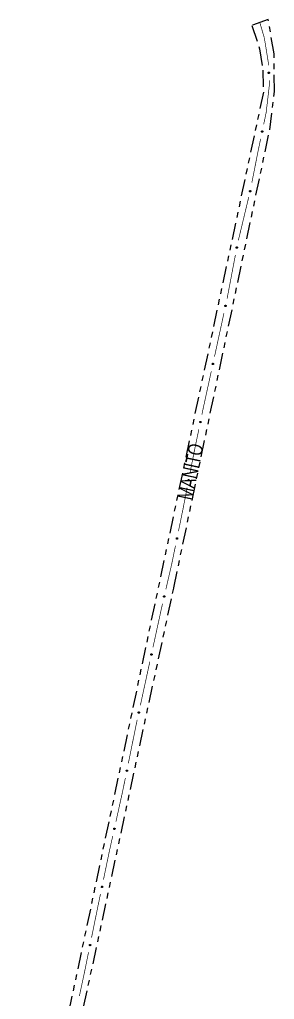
# Model space of a CAD drawing. Extents: x 210853 to 212686, y 4878863 to 4882037.
# Drawn here: x 211654.5 to 211723.2, y 4879124.7 to 4879388.6 of the extents above; entities that cross this region are included whole.
import ezdxf

# ---------------------------------------------------------------- set-up
doc = ezdxf.new("R2010")
doc.units = 0
doc.header["$LTSCALE"] = 1.5
doc.header["$MEASUREMENT"] = 0
doc.linetypes.add('TRACO_25', pattern=[8, 3, -1, 1, -1, 1, -1])
for name, color, linetype in [('SV-EIXO-RUA-N-PAV', 6, 'CONTINUOUS'), ('SV-RUA-NAO-PAV', 7, 'CONTINUOUS'), ('SV-TXT-RUA-N-PAV', 7, 'CONTINUOUS')]:
    doc.layers.add(name, color=color, linetype=linetype)
doc.styles.add('ARIAL', font='ARIAL.SHX')

msp = doc.modelspace()

# ---------------------------------------------------------------- linework, layer by layer
at = {"layer": 'SV-EIXO-RUA-N-PAV', "const_width": 0.18}
for points in [[(211719.233356, 4879388.032987), (211720.36674, 4879384.196916)], [(211720.36674, 4879384.196916), (211720.509019, 4879383.715359)], [(211720.509019, 4879383.715359), (211721.546655, 4879377.300879)], [(211721.546655, 4879377.300879), (211721.588426, 4879377.04266)], [(211721.588426, 4879377.04266), (211721.625301, 4879376.305157)], [(211721.825052, 4879372.310148), (211721.874989, 4879371.311396)], [(211721.88281, 4879371.154985), (211721.088341, 4879364.357864)], [(211721.874989, 4879371.311396), (211721.88281, 4879371.154985)], [(211721.088341, 4879364.357864), (211720.999658, 4879363.599135)], [(211720.999658, 4879363.599135), (211720.336027, 4879360.431805)], [(211719.515744, 4879356.516817), (211718.900532, 4879353.580575)], [(211718.900532, 4879353.580575), (211718.840844, 4879353.295704)], [(211718.840844, 4879353.295704), (211717.147683, 4879344.752936)], [(211716.307902, 4879340.842855), (211713.510449, 4879329.173482)], [(211712.711412, 4879325.255035), (211710.471484, 4879313.465942)], [(211709.623678, 4879309.55686), (211707.071659, 4879297.831366)], [(211706.218088, 4879293.923501), (211704.081119, 4879284.1545)], [(211704.072592, 4879284.115521), (211703.673435, 4879282.196495)], [(211704.081119, 4879284.1545), (211704.072592, 4879284.115521)], [(211702.858869, 4879278.280313), (211701.63702, 4879272.40604)], [(211701.521267, 4879271.849531), (211700.48269, 4879266.518169)], [(211701.63702, 4879272.40604), (211701.521267, 4879271.849531)], [(211699.717846, 4879262.591973), (211698.761792, 4879257.684228)], [(211698.577429, 4879256.737832), (211697.363604, 4879250.82533)], [(211698.761792, 4879257.684228), (211698.577429, 4879256.737832)], [(211696.559189, 4879246.90705), (211695.55367, 4879242.009201)], [(211695.535464, 4879241.920516), (211693.977742, 4879235.188932)], [(211695.55367, 4879242.009201), (211695.535464, 4879241.920516)], [(211692.787882, 4879230.047038), (211690.502255, 4879219.571249)], [(211692.850504, 4879230.317656), (211692.787882, 4879230.047038)], [(211693.075952, 4879231.291911), (211692.850504, 4879230.317656)], [(211689.255277, 4879213.855931), (211687.101776, 4879203.936778)], [(211689.43642, 4879214.68617), (211689.255277, 4879213.855931)], [(211689.649587, 4879215.663186), (211689.43642, 4879214.68617)], [(211686.017055, 4879198.940487), (211683.848971, 4879188.27123)], [(211686.040963, 4879199.050606), (211686.017055, 4879198.940487)], [(211686.253126, 4879200.027841), (211686.040963, 4879199.050606)], [(211683.052417, 4879184.351345), (211682.455001, 4879181.411431)], [(211682.288195, 4879180.590567), (211680.51753, 4879172.622577)], [(211682.455001, 4879181.411431), (211682.288195, 4879180.590567)], [(211679.649808, 4879168.717829), (211678.782087, 4879164.813081)], [(211678.755589, 4879164.693844), (211677.152868, 4879156.980746)], [(211678.782087, 4879164.813081), (211678.755589, 4879164.693844)], [(211676.339082, 4879153.064402), (211675.728743, 4879150.127144)], [(211675.615496, 4879149.582144), (211673.929364, 4879141.308858)], [(211675.728743, 4879150.127144), (211675.615496, 4879149.582144)], [(211673.130568, 4879137.389429), (211672.132072, 4879132.490142)], [(211672.132072, 4879132.490142), (211671.935699, 4879131.526607)], [(211671.935699, 4879131.526607), (211670.67128, 4879125.644311)]]:
    msp.add_lwpolyline(points, dxfattribs=at)
at = {"layer": 'SV-EIXO-RUA-N-PAV'}
for points in [[(211721.827944, 4879374.456651), (211721.864673, 4879374.424355), (211721.889635, 4879374.389088), (211721.901989, 4879374.35368), (211721.904747, 4879374.319545), (211721.903635, 4879374.284306), (211721.894676, 4879374.249024), (211721.876058, 4879374.212069), (211721.84392, 4879374.174997), (211721.806111, 4879374.1518), (211721.772046, 4879374.137832), (211721.736618, 4879374.132907), (211721.702402, 4879374.13456), (211721.666062, 4879374.145078), (211721.628795, 4879374.164311), (211721.5923, 4879374.19753), (211721.568065, 4879374.232273), (211721.557015, 4879374.266835), (211721.552289, 4879374.302483), (211721.553855, 4879374.338446), (211721.56285, 4879374.373029), (211721.582282, 4879374.410516), (211721.615546, 4879374.446101), (211721.649922, 4879374.470669), (211721.684319, 4879374.482201), (211721.71952, 4879374.486063), (211721.754879, 4879374.485378), (211721.790719, 4879374.477849), (211721.827944, 4879374.456651)], [(211720.063091, 4879358.592364), (211720.090425, 4879358.551806), (211720.105624, 4879358.51136), (211720.108591, 4879358.473977), (211720.102599, 4879358.440259), (211720.092584, 4879358.406454), (211720.074967, 4879358.3746), (211720.047583, 4879358.343577), (211720.007091, 4879358.315871), (211719.964634, 4879358.303025), (211719.92814, 4879358.298155), (211719.892621, 4879358.302379), (211719.859945, 4879358.312659), (211719.827461, 4879358.332052), (211719.796293, 4879358.36011), (211719.76942, 4879358.401501), (211719.754791, 4879358.441255), (211719.752871, 4879358.477489), (211719.757343, 4879358.513171), (211719.767982, 4879358.54756), (211719.785455, 4879358.578729), (211719.813762, 4879358.61006), (211719.854965, 4879358.636042), (211719.894449, 4879358.651085), (211719.930647, 4879358.653514), (211719.965676, 4879358.64832), (211719.999704, 4879358.638687), (211720.032462, 4879358.622311), (211720.063091, 4879358.592364)], [(211716.822573, 4879342.517564), (211716.848729, 4879342.476238), (211716.862759, 4879342.435372), (211716.86465, 4879342.397919), (211716.857691, 4879342.364387), (211716.846709, 4879342.330884), (211716.828183, 4879342.29955), (211716.799919, 4879342.269326), (211716.758647, 4879342.242796), (211716.715839, 4879342.231176), (211716.679219, 4879342.227357), (211716.643837, 4879342.2326), (211716.611469, 4879342.243815), (211716.579557, 4879342.264134), (211716.549208, 4879342.293076), (211716.523536, 4879342.335222), (211716.510056, 4879342.375381), (211716.509178, 4879342.411655), (211716.514674, 4879342.447193), (211716.526297, 4879342.481262), (211716.544659, 4879342.511916), (211716.573854, 4879342.542421), (211716.615788, 4879342.567208), (211716.655688, 4879342.58111), (211716.69194, 4879342.582497), (211716.726806, 4879342.576298), (211716.760543, 4879342.565691), (211716.792817, 4879342.54838), (211716.822573, 4879342.517564)], [(211713.219699, 4879327.340492), (211713.247789, 4879327.300455), (211713.263744, 4879327.260301), (211713.267413, 4879327.22298), (211713.262055, 4879327.189156), (211713.252676, 4879327.155169), (211713.23566, 4879327.12299), (211713.208863, 4879327.091457), (211713.168899, 4879327.062997), (211713.12669, 4879327.049356), (211713.090294, 4879327.043802), (211713.054702, 4879327.047358), (211713.021839, 4879327.057022), (211712.988997, 4879327.075802), (211712.957307, 4879327.10327), (211712.929662, 4879327.144149), (211712.91429, 4879327.183622), (211712.91169, 4879327.219814), (211712.915491, 4879327.255573), (211712.925482, 4879327.290156), (211712.942367, 4879327.321647), (211712.970081, 4879327.353504), (211713.010789, 4879327.380256), (211713.049984, 4879327.396037), (211713.086129, 4879327.399145), (211713.12125, 4879327.394609), (211713.155453, 4879327.385617), (211713.188512, 4879327.369859), (211713.219699, 4879327.340492)], [(211710.187134, 4879311.628092), (211710.214151, 4879311.587323), (211710.229035, 4879311.54676), (211710.231712, 4879311.509355), (211710.225458, 4879311.475685), (211710.215181, 4879311.441959), (211710.197317, 4879311.410243), (211710.169693, 4879311.379433), (211710.128987, 4879311.352043), (211710.086431, 4879311.339527), (211710.0499, 4879311.334941), (211710.014416, 4879311.33944), (211709.98182, 4879311.349973), (211709.949488, 4879311.369619), (211709.918539, 4879311.397918), (211709.891988, 4879311.439516), (211709.877669, 4879311.479383), (211709.87603, 4879311.515631), (211709.880779, 4879311.551276), (211709.891685, 4879311.585582), (211709.909399, 4879311.616614), (211709.937949, 4879311.647725), (211709.979353, 4879311.673386), (211710.018953, 4879311.688122), (211710.055168, 4879311.690269), (211710.090156, 4879311.684803), (211710.124108, 4879311.674906), (211710.156738, 4879311.658276), (211710.187134, 4879311.628092)], [(211706.783724, 4879295.994138), (211706.810699, 4879295.953341), (211706.82554, 4879295.912763), (211706.828177, 4879295.875355), (211706.821888, 4879295.841691), (211706.811575, 4879295.807976), (211706.793678, 4879295.776279), (211706.766021, 4879295.745498), (211706.725286, 4879295.718151), (211706.682718, 4879295.70568), (211706.646182, 4879295.701132), (211706.610702, 4879295.705669), (211706.578117, 4879295.716236), (211706.545806, 4879295.735916), (211706.514886, 4879295.764247), (211706.48838, 4879295.805874), (211706.474102, 4879295.845756), (211706.472502, 4879295.882005), (211706.477289, 4879295.917646), (211706.48823, 4879295.95194), (211706.505977, 4879295.982953), (211706.534559, 4879296.014033), (211706.575991, 4879296.039651), (211706.615606, 4879296.054345), (211706.651823, 4879296.056454), (211706.686806, 4879296.050952), (211706.720747, 4879296.041019), (211706.753359, 4879296.024355), (211706.783724, 4879295.994138)], [(211703.403185, 4879280.356657), (211703.430578, 4879280.316139), (211703.445836, 4879280.275715), (211703.448857, 4879280.238337), (211703.442915, 4879280.20461), (211703.432949, 4879280.170791), (211703.415379, 4879280.138911), (211703.38804, 4879280.107847), (211703.347588, 4879280.080083), (211703.305151, 4879280.067175), (211703.268663, 4879280.062252), (211703.233139, 4879280.066424), (211703.200447, 4879280.076655), (211703.167936, 4879280.096001), (211703.136726, 4879280.124014), (211703.109793, 4879280.165365), (211703.095106, 4879280.205099), (211703.093133, 4879280.24133), (211703.097553, 4879280.277017), (211703.108141, 4879280.311422), (211703.125569, 4879280.342617), (211703.15383, 4879280.373989), (211703.194996, 4879280.400032), (211703.234458, 4879280.415132), (211703.270651, 4879280.417613), (211703.305688, 4879280.412471), (211703.33973, 4879280.402888), (211703.372512, 4879280.38656), (211703.403185, 4879280.356657)], [(211700.235791, 4879264.675052), (211700.263695, 4879264.634885), (211700.279464, 4879264.594657), (211700.282959, 4879264.55732), (211700.277445, 4879264.523521), (211700.267909, 4879264.489578), (211700.250744, 4879264.457478), (211700.223801, 4879264.42607), (211700.183705, 4879264.397795), (211700.141434, 4879264.38435), (211700.105013, 4879264.378965), (211700.069438, 4879264.382686), (211700.036619, 4879264.392502), (211700.003865, 4879264.411434), (211699.972303, 4879264.439049), (211699.944847, 4879264.480055), (211699.929658, 4879264.519599), (211699.927225, 4879264.555802), (211699.931193, 4879264.591543), (211699.941344, 4879264.62608), (211699.958374, 4879264.657493), (211699.986235, 4879264.689221), (211700.027068, 4879264.715783), (211700.066335, 4879264.731383), (211700.102494, 4879264.734323), (211700.137594, 4879264.729625), (211700.171754, 4879264.720474), (211700.204741, 4879264.704563), (211700.235791, 4879264.675052)], [(211697.098123, 4879248.984798), (211697.125621, 4879248.944352), (211697.140983, 4879248.903967), (211697.144102, 4879248.866596), (211697.138246, 4879248.832855), (211697.128368, 4879248.79901), (211697.110881, 4879248.767084), (211697.083622, 4879248.73595), (211697.043243, 4879248.708081), (211697.000839, 4879248.695063), (211696.964364, 4879248.690045), (211696.928829, 4879248.694125), (211696.896111, 4879248.704272), (211696.863549, 4879248.723534), (211696.832268, 4879248.751465), (211696.805227, 4879248.792747), (211696.790438, 4879248.832442), (211696.788371, 4879248.868668), (211696.792698, 4879248.904367), (211696.803197, 4879248.938799), (211696.820544, 4879248.970038), (211696.848723, 4879249.001484), (211696.889822, 4879249.027633), (211696.929244, 4879249.042836), (211696.965432, 4879249.045411), (211697.000482, 4879249.040359), (211697.034548, 4879249.030864), (211697.067372, 4879249.014621), (211697.098123, 4879248.984798)], [(211693.666486, 4879233.355586), (211693.692967, 4879233.314467), (211693.707319, 4879233.273712), (211693.709505, 4879233.236276), (211693.702811, 4879233.20269), (211693.692093, 4879233.169102), (211693.673815, 4879233.137622), (211693.64579, 4879233.107176), (211693.604728, 4879233.080322), (211693.562013, 4879233.068365), (211693.525425, 4879233.064257), (211693.490002, 4879233.069221), (211693.457547, 4879233.08018), (211693.425476, 4879233.100247), (211693.394899, 4879233.12895), (211693.368896, 4879233.170892), (211693.3551, 4879233.210943), (211693.353936, 4879233.247209), (211693.359152, 4879233.282789), (211693.370505, 4879233.316949), (211693.388625, 4879233.347747), (211693.417579, 4879233.378481), (211693.459316, 4879233.403598), (211693.499106, 4879233.417813), (211693.535346, 4879233.419486), (211693.570259, 4879233.413562), (211693.604078, 4879233.403222), (211693.636488, 4879233.386166), (211693.666486, 4879233.355586)], [(211690.214099, 4879217.73413), (211690.241097, 4879217.693348), (211690.25596, 4879217.652777), (211690.258617, 4879217.615371), (211690.252346, 4879217.581704), (211690.242052, 4879217.547983), (211690.224172, 4879217.516276), (211690.196532, 4879217.48548), (211690.155812, 4879217.458111), (211690.11325, 4879217.445617), (211690.076717, 4879217.441049), (211690.041234, 4879217.445567), (211690.008644, 4879217.456117), (211689.976322, 4879217.475778), (211689.945387, 4879217.504094), (211689.918858, 4879217.545705), (211689.904559, 4879217.58558), (211689.902939, 4879217.621828), (211689.907706, 4879217.657471), (211689.918629, 4879217.691771), (211689.936359, 4879217.722795), (211689.964925, 4879217.75389), (211690.006342, 4879217.779531), (211690.045949, 4879217.794246), (211690.082166, 4879217.796375), (211690.117151, 4879217.790891), (211690.151098, 4879217.780977), (211690.183719, 4879217.76433), (211690.214099, 4879217.73413)], [(211686.815509, 4879202.099364), (211686.842548, 4879202.05861), (211686.857453, 4879202.018054), (211686.860149, 4879201.980651), (211686.853913, 4879201.946977), (211686.843653, 4879201.913246), (211686.825805, 4879201.88152), (211686.798197, 4879201.850696), (211686.757505, 4879201.823285), (211686.714956, 4879201.810747), (211686.678428, 4879201.806142), (211686.64294, 4879201.810623), (211686.610339, 4879201.821139), (211686.577998, 4879201.840768), (211686.547033, 4879201.869051), (211686.520461, 4879201.910636), (211686.506121, 4879201.950495), (211686.504464, 4879201.986742), (211686.509195, 4879202.02239), (211686.520082, 4879202.056701), (211686.537781, 4879202.087743), (211686.566314, 4879202.118868), (211686.607705, 4879202.144551), (211686.647297, 4879202.159307), (211686.683511, 4879202.161473), (211686.718502, 4879202.156025), (211686.752459, 4879202.146146), (211686.785098, 4879202.129533), (211686.815509, 4879202.099364)], [(211683.587182, 4879186.430169), (211683.614761, 4879186.389778), (211683.630204, 4879186.349424), (211683.633398, 4879186.31206), (211683.62761, 4879186.278306), (211683.6178, 4879186.244442), (211683.600376, 4879186.212481), (211683.573181, 4879186.181292), (211683.532857, 4879186.153343), (211683.490479, 4879186.140239), (211683.454015, 4879186.135149), (211683.418471, 4879186.139157), (211683.385733, 4879186.149238), (211683.353133, 4879186.168435), (211683.321795, 4879186.196304), (211683.294672, 4879186.237531), (211683.279803, 4879186.277196), (211683.277663, 4879186.313418), (211683.281919, 4879186.349125), (211683.292349, 4879186.383578), (211683.309633, 4879186.414853), (211683.337749, 4879186.446355), (211683.378795, 4879186.472586), (211683.418187, 4879186.487868), (211683.454369, 4879186.490516), (211683.48943, 4879186.485534), (211683.523515, 4879186.476108), (211683.556372, 4879186.45993), (211683.587182, 4879186.430169)], [(211680.222297, 4879170.786582), (211680.249137, 4879170.745696), (211680.263844, 4879170.705069), (211680.266357, 4879170.667652), (211680.259956, 4879170.63401), (211680.249532, 4879170.600329), (211680.23153, 4879170.568691), (211680.203771, 4879170.538002), (211680.162946, 4879170.51079), (211680.120337, 4879170.49846), (211680.083786, 4879170.494033), (211680.048321, 4879170.498687), (211680.015772, 4879170.509363), (211679.983526, 4879170.529149), (211679.9527, 4879170.557583), (211679.926331, 4879170.599297), (211679.912186, 4879170.639226), (211679.910706, 4879170.67548), (211679.915611, 4879170.711105), (211679.926665, 4879170.745362), (211679.944516, 4879170.776317), (211679.9732, 4879170.807302), (211680.014716, 4879170.832783), (211680.05438, 4879170.847346), (211680.090604, 4879170.849335), (211680.125568, 4879170.843716), (211680.159476, 4879170.833671), (211680.192033, 4879170.816899), (211680.222297, 4879170.786582)], [(211676.882985, 4879155.140854), (211676.910386, 4879155.100342), (211676.925651, 4879155.059921), (211676.92868, 4879155.022543), (211676.922744, 4879154.988815), (211676.912785, 4879154.954994), (211676.895221, 4879154.923111), (211676.867889, 4879154.892042), (211676.827443, 4879154.86427), (211676.785007, 4879154.851353), (211676.748521, 4879154.846423), (211676.712996, 4879154.850587), (211676.680302, 4879154.860812), (211676.647787, 4879154.880152), (211676.616572, 4879154.908158), (211676.58963, 4879154.949504), (211676.574936, 4879154.989235), (211676.572955, 4879155.025465), (211676.577368, 4879155.061154), (211676.587949, 4879155.095561), (211676.605371, 4879155.126759), (211676.633626, 4879155.158137), (211676.674786, 4879155.184188), (211676.714245, 4879155.199296), (211676.750439, 4879155.201785), (211676.785477, 4879155.196649), (211676.81952, 4879155.187072), (211676.852305, 4879155.170751), (211676.882985, 4879155.140854)], [(211673.666522, 4879139.467947), (211673.694078, 4879139.42754), (211673.709498, 4879139.387177), (211673.71267, 4879139.349811), (211673.706863, 4879139.316061), (211673.697034, 4879139.282202), (211673.679592, 4879139.250252), (211673.652378, 4879139.219078), (211673.612039, 4879139.191151), (211673.569653, 4879139.178072), (211673.533186, 4879139.173003), (211673.497645, 4879139.177031), (211673.464913, 4879139.187131), (211673.432323, 4879139.206347), (211673.401001, 4879139.234233), (211673.373902, 4879139.275476), (211673.359055, 4879139.31515), (211673.356936, 4879139.351372), (211673.361213, 4879139.387078), (211673.371662, 4879139.421525), (211673.388964, 4879139.452789), (211673.417099, 4879139.484275), (211673.45816, 4879139.510483), (211673.49756, 4879139.525742), (211673.533744, 4879139.528369), (211673.568801, 4879139.523368), (211673.602881, 4879139.513922), (211673.635729, 4879139.497726), (211673.666522, 4879139.467947)]]:
    msp.add_lwpolyline(points, close=True, dxfattribs=at)
for points in [[(211721.553855, 4879374.338446), (211721.568065, 4879374.232273)], [(211721.559204, 4879374.351435), (211721.579374, 4879374.221285)], [(211721.56285, 4879374.373029), (211721.5923, 4879374.19753)], [(211721.575217, 4879374.386391), (211721.609696, 4879374.188646)], [(211721.582282, 4879374.410516), (211721.628795, 4879374.164311)], [(211721.600634, 4879374.42455), (211721.646765, 4879374.15771)], [(211721.615546, 4879374.446101), (211721.666062, 4879374.145078)], [(211721.631842, 4879374.456167), (211721.682948, 4879374.14449)], [(211721.649922, 4879374.470669), (211721.702402, 4879374.13456)], [(211721.666526, 4879374.47293), (211721.718858, 4879374.136722)], [(211721.684319, 4879374.482201), (211721.736618, 4879374.132907)], [(211721.701619, 4879374.481516), (211721.751634, 4879374.136995)], [(211721.71952, 4879374.486063), (211721.772046, 4879374.137832)], [(211721.738483, 4879374.481993), (211721.790611, 4879374.149874)], [(211721.754879, 4879374.485378), (211721.806111, 4879374.1518)], [(211721.772894, 4879374.476882), (211721.825226, 4879374.167999)], [(211721.790719, 4879374.477849), (211721.84392, 4879374.174997)], [(211721.807578, 4879374.46632), (211721.857934, 4879374.196959)], [(211721.827944, 4879374.456651), (211721.876058, 4879374.212069)], [(211721.847236, 4879374.438246), (211721.884577, 4879374.237912)], [(211721.864673, 4879374.424355), (211721.894676, 4879374.249024)], [(211721.87899, 4879374.404312), (211721.897728, 4879374.275457)], [(211721.889635, 4879374.389088), (211721.903635, 4879374.284306)], [(211719.767982, 4879358.54756), (211719.754791, 4879358.441255)], [(211719.77645, 4879358.558766), (211719.762942, 4879358.427758)], [(211719.785455, 4879358.578729), (211719.76942, 4879358.401501)], [(211719.800808, 4879358.588517), (211719.783993, 4879358.388494)], [(211719.813762, 4879358.61006), (211719.796293, 4879358.36011)], [(211719.835073, 4879358.618979), (211719.812001, 4879358.349166)], [(211719.854965, 4879358.636042), (211719.827461, 4879358.332052)], [(211719.873282, 4879358.641645), (211719.843646, 4879358.3272)], [(211719.894449, 4879358.651085), (211719.859945, 4879358.312659)], [(211719.911084, 4879358.64906), (211719.876411, 4879358.310575)], [(211719.930647, 4879358.653514), (211719.892621, 4879358.302379)], [(211719.947206, 4879358.648463), (211719.908184, 4879358.302524)], [(211719.965676, 4879358.64832), (211719.92814, 4879358.298155)], [(211719.982986, 4879358.639572), (211719.949152, 4879358.305093)], [(211719.999704, 4879358.638687), (211719.964634, 4879358.303025)], [(211720.014975, 4879358.625899), (211719.987234, 4879358.313844)], [(211720.032462, 4879358.622311), (211720.007091, 4879358.315871)], [(211720.045844, 4879358.606883), (211720.026218, 4879358.333559)], [(211720.063091, 4879358.592364), (211720.047583, 4879358.343577)], [(211720.077083, 4879358.569667), (211720.062379, 4879358.366413)], [(211720.090425, 4879358.551806), (211720.074967, 4879358.3746)], [(211720.099189, 4879358.528787), (211720.084625, 4879358.399394)], [(211720.105624, 4879358.51136), (211720.092584, 4879358.406454)], [(211716.526297, 4879342.481262), (211716.510056, 4879342.375381)], [(211716.535084, 4879342.492221), (211716.517816, 4879342.361655)], [(211716.544659, 4879342.511916), (211716.523536, 4879342.335222)], [(211716.560287, 4879342.521259), (211716.537729, 4879342.321802)], [(211716.573854, 4879342.542421), (211716.549208, 4879342.293076)], [(211716.595414, 4879342.550724), (211716.564595, 4879342.281685)], [(211716.615788, 4879342.567208), (211716.579557, 4879342.264134)], [(211716.634258, 4879342.572282), (211716.595596, 4879342.258818)], [(211716.655688, 4879342.58111), (211716.611469, 4879342.243815)], [(211716.672257, 4879342.578607), (211716.627869, 4879342.241259)], [(211716.69194, 4879342.582497), (211716.643837, 4879342.2326)], [(211716.708348, 4879342.576972), (211716.659397, 4879342.232298)], [(211716.726806, 4879342.576298), (211716.679219, 4879342.227357)], [(211716.743857, 4879342.567056), (211716.700423, 4879342.233688)], [(211716.760543, 4879342.565691), (211716.715839, 4879342.231176)], [(211716.77544, 4879342.552469), (211716.73874, 4879342.241341)], [(211716.792817, 4879342.54838), (211716.758647, 4879342.242796)], [(211716.80575, 4879342.532574), (211716.778275, 4879342.259927)], [(211716.822573, 4879342.517564), (211716.799919, 4879342.269326)], [(211716.835906, 4879342.494475), (211716.815365, 4879342.291728)], [(211716.848729, 4879342.476238), (211716.828183, 4879342.29955)], [(211716.856827, 4879342.452977), (211716.83855, 4879342.324056)], [(211716.862759, 4879342.435372), (211716.846709, 4879342.330884)], [(211712.925482, 4879327.290156), (211712.91429, 4879327.183622)], [(211712.933739, 4879327.301519), (211712.922693, 4879327.17028)], [(211712.942367, 4879327.321647), (211712.929662, 4879327.144149)], [(211712.957533, 4879327.331722), (211712.944476, 4879327.131418)], [(211712.970081, 4879327.353504), (211712.957307, 4879327.10327)], [(211712.991221, 4879327.362822), (211712.973218, 4879327.092623)], [(211713.010789, 4879327.380256), (211712.988997, 4879327.075802)], [(211713.028998, 4879327.386201), (211713.00527, 4879327.071255)], [(211713.049984, 4879327.396037), (211713.021839, 4879327.057022)], [(211713.066653, 4879327.394325), (211713.038341, 4879327.055249)], [(211713.086129, 4879327.399145), (211713.054702, 4879327.047358)], [(211713.102781, 4879327.394405), (211713.070259, 4879327.047795)], [(211713.12125, 4879327.394609), (211713.090294, 4879327.043802)], [(211713.138721, 4879327.386188), (211713.111173, 4879327.051133)], [(211713.155453, 4879327.385617), (211713.12669, 4879327.049356)], [(211713.170961, 4879327.373117), (211713.149083, 4879327.060597)], [(211713.188512, 4879327.369859), (211713.168899, 4879327.062997)], [(211713.202182, 4879327.354685), (211713.187691, 4879327.081041)], [(211713.219699, 4879327.340492), (211713.208863, 4879327.091457)], [(211713.234114, 4879327.318061), (211713.223228, 4879327.114567)], [(211713.247789, 4879327.300455), (211713.23566, 4879327.12299)], [(211713.256983, 4879327.277604), (211713.244851, 4879327.14796)], [(211713.263744, 4879327.260301), (211713.252676, 4879327.155169)], [(211709.891685, 4879311.585582), (211709.877669, 4879311.479383)], [(211709.90024, 4879311.596722), (211709.885715, 4879311.465823)], [(211709.909399, 4879311.616614), (211709.891988, 4879311.439516)], [(211709.924828, 4879311.626283), (211709.906459, 4879311.426396)], [(211709.937949, 4879311.647725), (211709.918539, 4879311.397918)], [(211709.959329, 4879311.656478), (211709.934161, 4879311.386852)], [(211709.979353, 4879311.673386), (211709.949488, 4879311.369619)], [(211709.997713, 4879311.678846), (211709.965635, 4879311.36464)], [(211710.018953, 4879311.688122), (211709.98182, 4879311.349973)], [(211710.035571, 4879311.685968), (211709.99827, 4879311.347762)], [(211710.055168, 4879311.690269), (211710.014416, 4879311.33944)], [(211710.071688, 4879311.685089), (211710.029979, 4879311.339464)], [(211710.090156, 4879311.684803), (211710.0499, 4879311.334941)], [(211710.107397, 4879311.675921), (211710.070966, 4879311.341715)], [(211710.124108, 4879311.674906), (211710.086431, 4879311.339527)], [(211710.139279, 4879311.662), (211710.109114, 4879311.35017)], [(211710.156738, 4879311.658276), (211710.128987, 4879311.352043)], [(211710.17, 4879311.642745), (211710.148251, 4879311.369581)], [(211710.187134, 4879311.628092), (211710.169693, 4879311.379433)], [(211710.200948, 4879311.605287), (211710.184666, 4879311.402153)], [(211710.214151, 4879311.587323), (211710.197317, 4879311.410243)], [(211710.222736, 4879311.564237), (211710.207168, 4879311.434961)], [(211710.229035, 4879311.54676), (211710.215181, 4879311.441959)], [(211706.48823, 4879295.95194), (211706.474102, 4879295.845756)], [(211706.496797, 4879295.963071), (211706.482134, 4879295.832187)], [(211706.505977, 4879295.982953), (211706.48838, 4879295.805874)], [(211706.521416, 4879295.992605), (211706.502837, 4879295.792738)], [(211706.534559, 4879296.014033), (211706.514886, 4879295.764247)], [(211706.555949, 4879296.022765), (211706.530497, 4879295.753165)], [(211706.575991, 4879296.039651), (211706.545806, 4879295.735916)], [(211706.594356, 4879296.045092), (211706.561948, 4879295.73092)], [(211706.615606, 4879296.054345), (211706.578117, 4879295.716236)], [(211706.632222, 4879296.052174), (211706.594564, 4879295.714008)], [(211706.651823, 4879296.056454), (211706.610702, 4879295.705669)], [(211706.668338, 4879296.051257), (211706.626265, 4879295.705677)], [(211706.686806, 4879296.050952), (211706.646182, 4879295.701132)], [(211706.704037, 4879296.042051), (211706.667255, 4879295.707884)], [(211706.720747, 4879296.041019), (211706.682718, 4879295.70568)], [(211706.735904, 4879296.028097), (211706.705412, 4879295.716299)], [(211706.753359, 4879296.024355), (211706.725286, 4879295.718151)], [(211706.766605, 4879296.00881), (211706.744569, 4879295.735669)], [(211706.783724, 4879295.994138), (211706.766021, 4879295.745498)], [(211706.797514, 4879295.971319), (211706.781018, 4879295.768203)], [(211706.810699, 4879295.953341), (211706.793678, 4879295.776279)], [(211706.819259, 4879295.930246), (211706.803554, 4879295.800986)], [(211706.82554, 4879295.912763), (211706.811575, 4879295.807976)], [(211703.108141, 4879280.311422), (211703.095106, 4879280.205099)], [(211703.116593, 4879280.322641), (211703.103277, 4879280.191613)], [(211703.125569, 4879280.342617), (211703.109793, 4879280.165365)], [(211703.140907, 4879280.352427), (211703.124385, 4879280.152379)], [(211703.15383, 4879280.373989), (211703.136726, 4879280.124014)], [(211703.175129, 4879280.38294), (211703.15245, 4879280.113092)], [(211703.194996, 4879280.400032), (211703.167936, 4879280.096001)], [(211703.213304, 4879280.405661), (211703.184127, 4879280.091173)], [(211703.234458, 4879280.415132), (211703.200447, 4879280.076655)], [(211703.251095, 4879280.413132), (211703.216916, 4879280.074596)], [(211703.270651, 4879280.417613), (211703.233139, 4879280.066424)], [(211703.287218, 4879280.412587), (211703.248701, 4879280.066591)], [(211703.305688, 4879280.412471), (211703.268663, 4879280.062252)], [(211703.323011, 4879280.403748), (211703.289666, 4879280.069221)], [(211703.33973, 4879280.402888), (211703.305151, 4879280.067175)], [(211703.355019, 4879280.390122), (211703.327734, 4879280.078027)], [(211703.372512, 4879280.38656), (211703.347588, 4879280.080083)], [(211703.385917, 4879280.371151), (211703.36669, 4879280.097799)], [(211703.403185, 4879280.356657), (211703.38804, 4879280.107847)], [(211703.41721, 4879280.33398), (211703.402803, 4879280.130705)], [(211703.430578, 4879280.316139), (211703.415379, 4879280.138911)], [(211703.439375, 4879280.293133), (211703.425001, 4879280.163719)], [(211703.445836, 4879280.275715), (211703.432949, 4879280.170791)], [(211699.941344, 4879264.62608), (211699.929658, 4879264.519599)], [(211699.949653, 4879264.637405), (211699.937999, 4879264.506218)], [(211699.958374, 4879264.657493), (211699.944847, 4879264.480055)], [(211699.973587, 4879264.667497), (211699.959602, 4879264.467256)], [(211699.986235, 4879264.689221), (211699.972303, 4879264.439049)], [(211700.007419, 4879264.698441), (211699.988164, 4879264.428328)], [(211700.027068, 4879264.715783), (211700.003865, 4879264.411434)], [(211700.045303, 4879264.721644), (211700.020117, 4879264.406811)], [(211700.066335, 4879264.731383), (211700.036619, 4879264.392502)], [(211700.082996, 4879264.729593), (211700.053113, 4879264.390652)], [(211700.102494, 4879264.734323), (211700.069438, 4879264.382686)], [(211700.119124, 4879264.729506), (211700.084997, 4879264.383051)], [(211700.137594, 4879264.729625), (211700.105013, 4879264.378965)], [(211700.155025, 4879264.721123), (211700.125925, 4879264.386199)], [(211700.171754, 4879264.720474), (211700.141434, 4879264.38435)], [(211700.187204, 4879264.707903), (211700.163879, 4879264.395488)], [(211700.204741, 4879264.704563), (211700.183705, 4879264.397795)], [(211700.21834, 4879264.689326), (211700.202581, 4879264.415752)], [(211700.235791, 4879264.675052), (211700.223801, 4879264.42607)], [(211700.250101, 4879264.652555), (211700.238273, 4879264.449114)], [(211700.263695, 4879264.634885), (211700.250744, 4879264.457478)], [(211700.272783, 4879264.611992), (211700.260051, 4879264.482406)], [(211700.279464, 4879264.594657), (211700.267909, 4879264.489578)], [(211696.803197, 4879248.938799), (211696.790438, 4879248.832442)], [(211696.81162, 4879248.950039), (211696.798643, 4879248.818977)], [(211696.820544, 4879248.970038), (211696.805227, 4879248.792747)], [(211696.835857, 4879248.979888), (211696.819853, 4879248.779799)], [(211696.848723, 4879249.001484), (211696.832268, 4879248.751465)], [(211696.869999, 4879249.010489), (211696.848019, 4879248.740585)], [(211696.889822, 4879249.027633), (211696.863549, 4879248.723534)], [(211696.908115, 4879249.03331), (211696.879754, 4879248.718747)], [(211696.929244, 4879249.042836), (211696.896111, 4879248.704272)], [(211696.945887, 4879249.040878), (211696.912586, 4879248.702256)], [(211696.965432, 4879249.045411), (211696.928829, 4879248.694125)], [(211696.982012, 4879249.040427), (211696.944391, 4879248.694333)], [(211697.000482, 4879249.040359), (211696.964364, 4879248.690045)], [(211697.017827, 4879249.031681), (211696.985349, 4879248.697068)], [(211697.034548, 4879249.030864), (211697.000839, 4879248.695063)], [(211697.049871, 4879249.018138), (211697.023394, 4879248.705973)], [(211697.067372, 4879249.014621), (211697.043243, 4879248.708081)], [(211697.080817, 4879248.999248), (211697.062299, 4879248.725846)], [(211697.098123, 4879248.984798), (211697.083622, 4879248.73595)], [(211697.112206, 4879248.962158), (211697.098326, 4879248.758846)], [(211697.125621, 4879248.944352), (211697.110881, 4879248.767084)], [(211697.134478, 4879248.921368), (211697.120438, 4879248.791917)], [(211697.140983, 4879248.903967), (211697.128368, 4879248.79901)], [(211693.370505, 4879233.316949), (211693.3551, 4879233.210943)], [(211693.379206, 4879233.327977), (211693.362967, 4879233.197279)], [(211693.388625, 4879233.347747), (211693.368896, 4879233.170892)], [(211693.404179, 4879233.357212), (211693.383194, 4879233.157584)], [(211693.417579, 4879233.378481), (211693.394899, 4879233.12895)], [(211693.439072, 4879233.386953), (211693.410375, 4879233.11768)], [(211693.459316, 4879233.403598), (211693.425476, 4879233.100247)], [(211693.477746, 4879233.408817), (211693.441555, 4879233.095058)], [(211693.499106, 4879233.417813), (211693.457547, 4879233.08018)], [(211693.515694, 4879233.415442), (211693.473966, 4879233.077754)], [(211693.535346, 4879233.419486), (211693.490002, 4879233.069221)], [(211693.551796, 4879233.41409), (211693.505564, 4879233.069042)], [(211693.570259, 4879233.413562), (211693.525425, 4879233.064257)], [(211693.587382, 4879233.404455), (211693.546578, 4879233.070755)], [(211693.604078, 4879233.403222), (211693.562013, 4879233.068365)], [(211693.619079, 4879233.390117), (211693.584833, 4879233.07871)], [(211693.636488, 4879233.386166), (211693.604728, 4879233.080322)], [(211693.649545, 4879233.370462), (211693.624221, 4879233.097607)], [(211693.666486, 4879233.355586), (211693.64579, 4879233.107176)], [(211693.68, 4879233.332602), (211693.661059, 4879233.129699)], [(211693.692967, 4879233.314467), (211693.673815, 4879233.137622)], [(211693.701249, 4879233.29127), (211693.683988, 4879233.162209)], [(211693.707319, 4879233.273712), (211693.692093, 4879233.169102)], [(211689.918629, 4879217.691771), (211689.904559, 4879217.58558)], [(211689.92719, 4879217.702907), (211689.912598, 4879217.572015)], [(211689.936359, 4879217.722795), (211689.918858, 4879217.545705)], [(211689.951793, 4879217.732455), (211689.933322, 4879217.532578)], [(211689.964925, 4879217.75389), (211689.945387, 4879217.504094)], [(211689.986309, 4879217.762633), (211689.961004, 4879217.493019)], [(211690.006342, 4879217.779531), (211689.976322, 4879217.475778)], [(211690.024704, 4879217.784981), (211689.992466, 4879217.470792)], [(211690.045949, 4879217.794246), (211690.008644, 4879217.456117)], [(211690.062566, 4879217.792084), (211690.025092, 4879217.453897)], [(211690.082166, 4879217.796375), (211690.041234, 4879217.445567)], [(211690.098683, 4879217.791187), (211690.056797, 4879217.445583)], [(211690.117151, 4879217.790891), (211690.076717, 4879217.441049)], [(211690.134387, 4879217.782), (211690.097786, 4879217.447813)], [(211690.151098, 4879217.780977), (211690.11325, 4879217.445617)], [(211690.166262, 4879217.768062), (211690.135938, 4879217.456248)], [(211690.183719, 4879217.76433), (211690.155812, 4879217.458111)], [(211690.196973, 4879217.748792), (211690.175085, 4879217.47564)], [(211690.214099, 4879217.73413), (211690.196532, 4879217.48548)], [(211690.227902, 4879217.711318), (211690.211517, 4879217.508193)], [(211690.241097, 4879217.693348), (211690.224172, 4879217.516276)], [(211690.249669, 4879217.670257), (211690.234035, 4879217.540989)], [(211690.25596, 4879217.652777), (211690.242052, 4879217.547983)], [(211686.520082, 4879202.056701), (211686.506121, 4879201.950495)], [(211686.528632, 4879202.067846), (211686.514174, 4879201.936939)], [(211686.537781, 4879202.087743), (211686.520461, 4879201.910636)], [(211686.553204, 4879202.097419), (211686.534939, 4879201.897523)], [(211686.566314, 4879202.118868), (211686.547033, 4879201.869051)], [(211686.58769, 4879202.127633), (211686.562661, 4879201.857993)], [(211686.607705, 4879202.144551), (211686.577998, 4879201.840768)], [(211686.626062, 4879202.150021), (211686.594147, 4879201.835798)], [(211686.647297, 4879202.159307), (211686.610339, 4879201.821139)], [(211686.663916, 4879202.157162), (211686.62679, 4879201.818937)], [(211686.683511, 4879202.161473), (211686.64294, 4879201.810623)], [(211686.700034, 4879202.156302), (211686.658504, 4879201.810655)], [(211686.718502, 4879202.156025), (211686.678428, 4879201.806142)], [(211686.735748, 4879202.147152), (211686.69949, 4879201.812928)], [(211686.752459, 4879202.146146), (211686.714956, 4879201.810747)], [(211686.767637, 4879202.133247), (211686.737634, 4879201.821402)], [(211686.785098, 4879202.129533), (211686.757505, 4879201.823285)], [(211686.798368, 4879202.114008), (211686.77676, 4879201.840834)], [(211686.815509, 4879202.099364), (211686.798197, 4879201.850696)], [(211686.829335, 4879202.076566), (211686.813158, 4879201.873425)], [(211686.842548, 4879202.05861), (211686.825805, 4879201.88152)], [(211686.851144, 4879202.035527), (211686.835643, 4879201.906243)], [(211686.857453, 4879202.018054), (211686.843653, 4879201.913246)], [(211683.292349, 4879186.383578), (211683.279803, 4879186.277196)], [(211683.30075, 4879186.394836), (211683.288036, 4879186.263748)], [(211683.309633, 4879186.414853), (211683.294672, 4879186.237531)], [(211683.324926, 4879186.424733), (211683.309323, 4879186.224612)], [(211683.337749, 4879186.446355), (211683.321795, 4879186.196304)], [(211683.359007, 4879186.455403), (211683.337569, 4879186.185454)], [(211683.378795, 4879186.472586), (211683.353133, 4879186.168435)], [(211683.397078, 4879186.4783), (211683.369347, 4879186.16368)], [(211683.418187, 4879186.487868), (211683.385733, 4879186.149238)], [(211683.434834, 4879186.485944), (211683.402212, 4879186.147255)], [(211683.454369, 4879186.490516), (211683.418471, 4879186.139157)], [(211683.470959, 4879186.485565), (211683.434033, 4879186.139396)], [(211683.48943, 4879186.485534), (211683.454015, 4879186.135149)], [(211683.506792, 4879186.476891), (211683.474985, 4879186.142214)], [(211683.523515, 4879186.476108), (211683.490479, 4879186.140239)], [(211683.538863, 4879186.463412), (211683.513013, 4879186.151195)], [(211683.556372, 4879186.45993), (211683.532857, 4879186.153343)], [(211683.569847, 4879186.444584), (211683.551877, 4879186.171146)], [(211683.587182, 4879186.430169), (211683.573181, 4879186.181292)], [(211683.60131, 4879186.407557), (211683.587838, 4879186.204218)], [(211683.614761, 4879186.389778), (211683.600376, 4879186.212481)], [(211683.623664, 4879186.366812), (211683.609884, 4879186.237333)], [(211683.630204, 4879186.349424), (211683.6178, 4879186.244442)], [(211679.926665, 4879170.745362), (211679.912186, 4879170.639226)], [(211679.935269, 4879170.756465), (211679.920173, 4879170.62563)], [(211679.944516, 4879170.776317), (211679.926331, 4879170.599297)], [(211679.959986, 4879170.785918), (211679.940746, 4879170.586114)], [(211679.9732, 4879170.807302), (211679.9527, 4879170.557583)], [(211679.994619, 4879170.815963), (211679.968274, 4879170.546449)], [(211680.014716, 4879170.832783), (211679.983526, 4879170.529149)], [(211680.0331, 4879170.838163), (211679.999651, 4879170.5241)], [(211680.05438, 4879170.847346), (211680.015772, 4879170.509363)], [(211680.070988, 4879170.845119), (211680.032212, 4879170.50708)], [(211680.090604, 4879170.849335), (211680.048321, 4879170.498687)], [(211680.107101, 4879170.844083), (211680.063884, 4879170.498644)], [(211680.125568, 4879170.843716), (211680.083786, 4879170.494033)], [(211680.14277, 4879170.834759), (211680.104881, 4879170.500716)], [(211680.159476, 4879170.833671), (211680.120337, 4879170.49846)], [(211680.174591, 4879170.820699), (211680.143066, 4879170.509004)], [(211680.192033, 4879170.816899), (211680.162946, 4879170.51079)], [(211680.205227, 4879170.80131), (211680.182287, 4879170.528244)], [(211680.222297, 4879170.786582), (211680.203771, 4879170.538002)], [(211680.236012, 4879170.763717), (211680.218844, 4879170.560657)], [(211680.249137, 4879170.745696), (211680.23153, 4879170.568691)], [(211680.25762, 4879170.722573), (211680.241488, 4879170.593366)], [(211680.263844, 4879170.705069), (211680.249532, 4879170.600329)], [(211676.587949, 4879155.095561), (211676.574936, 4879154.989235)], [(211676.596399, 4879155.106781), (211676.583109, 4879154.975751)], [(211676.605371, 4879155.126759), (211676.58963, 4879154.949504)], [(211676.620707, 4879155.136572), (211676.604225, 4879154.936521)], [(211676.633626, 4879155.158137), (211676.616572, 4879154.908158)], [(211676.654923, 4879155.167092), (211676.632298, 4879154.89724)], [(211676.674786, 4879155.184188), (211676.647787, 4879154.880152)], [(211676.693094, 4879155.189821), (211676.66398, 4879154.875326)], [(211676.714245, 4879155.199296), (211676.680302, 4879154.860812)], [(211676.730883, 4879155.197299), (211676.696772, 4879154.858757)], [(211676.750439, 4879155.201785), (211676.712996, 4879154.850587)], [(211676.767007, 4879155.196761), (211676.728558, 4879154.850758)], [(211676.785477, 4879155.196649), (211676.748521, 4879154.846423)], [(211676.8028, 4879155.187929), (211676.769522, 4879154.853395)], [(211676.81952, 4879155.187072), (211676.785007, 4879154.851353)], [(211676.834812, 4879155.174309), (211676.807589, 4879154.862209)], [(211676.852305, 4879155.170751), (211676.827443, 4879154.86427)], [(211676.865713, 4879155.155345), (211676.846541, 4879154.881989)], [(211676.882985, 4879155.140854), (211676.867889, 4879154.892042)], [(211676.897013, 4879155.118181), (211676.882647, 4879154.914903)], [(211676.910386, 4879155.100342), (211676.895221, 4879154.923111)], [(211676.919187, 4879155.077338), (211676.904839, 4879154.947921)], [(211676.925651, 4879155.059921), (211676.912785, 4879154.954994)], [(211673.371662, 4879139.421525), (211673.359055, 4879139.31515)], [(211673.380069, 4879139.432778), (211673.36728, 4879139.301697)], [(211673.388964, 4879139.452789), (211673.373902, 4879139.275476)], [(211673.404263, 4879139.462661), (211673.388546, 4879139.262549)], [(211673.417099, 4879139.484275), (211673.401001, 4879139.234233)], [(211673.438361, 4879139.493311), (211673.416769, 4879139.223375)], [(211673.45816, 4879139.510483), (211673.432323, 4879139.206347)], [(211673.476445, 4879139.516186), (211673.448534, 4879139.201583)], [(211673.49756, 4879139.525742), (211673.464913, 4879139.187131)], [(211673.514205, 4879139.523809), (211673.48139, 4879139.185139)], [(211673.533744, 4879139.528369), (211673.497645, 4879139.177031)], [(211673.550331, 4879139.523409), (211673.513206, 4879139.177262)], [(211673.568801, 4879139.523368), (211673.533186, 4879139.173003)], [(211673.586158, 4879139.514715), (211673.55416, 4879139.180056)], [(211673.602881, 4879139.513922), (211673.569653, 4879139.178072)], [(211673.618222, 4879139.501217), (211673.592193, 4879139.189015)], [(211673.635729, 4879139.497726), (211673.612039, 4879139.191151)], [(211673.649195, 4879139.482372), (211673.631069, 4879139.208944)], [(211673.666522, 4879139.467947), (211673.652378, 4879139.219078)], [(211673.680638, 4879139.445327), (211673.667049, 4879139.241996)], [(211673.694078, 4879139.42754), (211673.679592, 4879139.250252)], [(211673.702968, 4879139.404569), (211673.689114, 4879139.275098)], [(211673.709498, 4879139.387177), (211673.697034, 4879139.282202)]]:
    msp.add_lwpolyline(points, dxfattribs=at)
at = {"layer": 'SV-RUA-NAO-PAV', "linetype": 'TRACO_25'}
msp.add_polyline3d([(211658.513852, 4879059.223076, 13.054278), (211666.767385, 4879099.13257, 13.57186), (211696.108777, 4879235.61426, 13.784982), (211721.961502, 4879358.981783, 13.683496), (211723.224574, 4879369.295581, 13.713942), (211723.14954, 4879379.408067, 13.703793), (211721.556988, 4879388.639547, 13.6429), (211717.163669, 4879387.075906, 13.683496), (211719.184171, 4879380.752755, 13.683496), (211720.085859, 4879375.047931, 13.693645), (211720.238698, 4879369.052504, 13.683496), (211698.410031, 4879266.464097, 14.089442), (211663.281555, 4879100.118045, 13.632752), (211654.548492, 4879059.223221, 13.632752)], dxfattribs=at)

# ---------------------------------------------------------------- texts
at = {"layer": 'SV-TXT-RUA-N-PAV', "style": 'ARIAL', "width": 0.7}
msp.add_text('MANITO', height=4, rotation=78, dxfattribs=at).set_placement((211701.023183, 4879259.017226))

doc.saveas('drawing.dxf')
